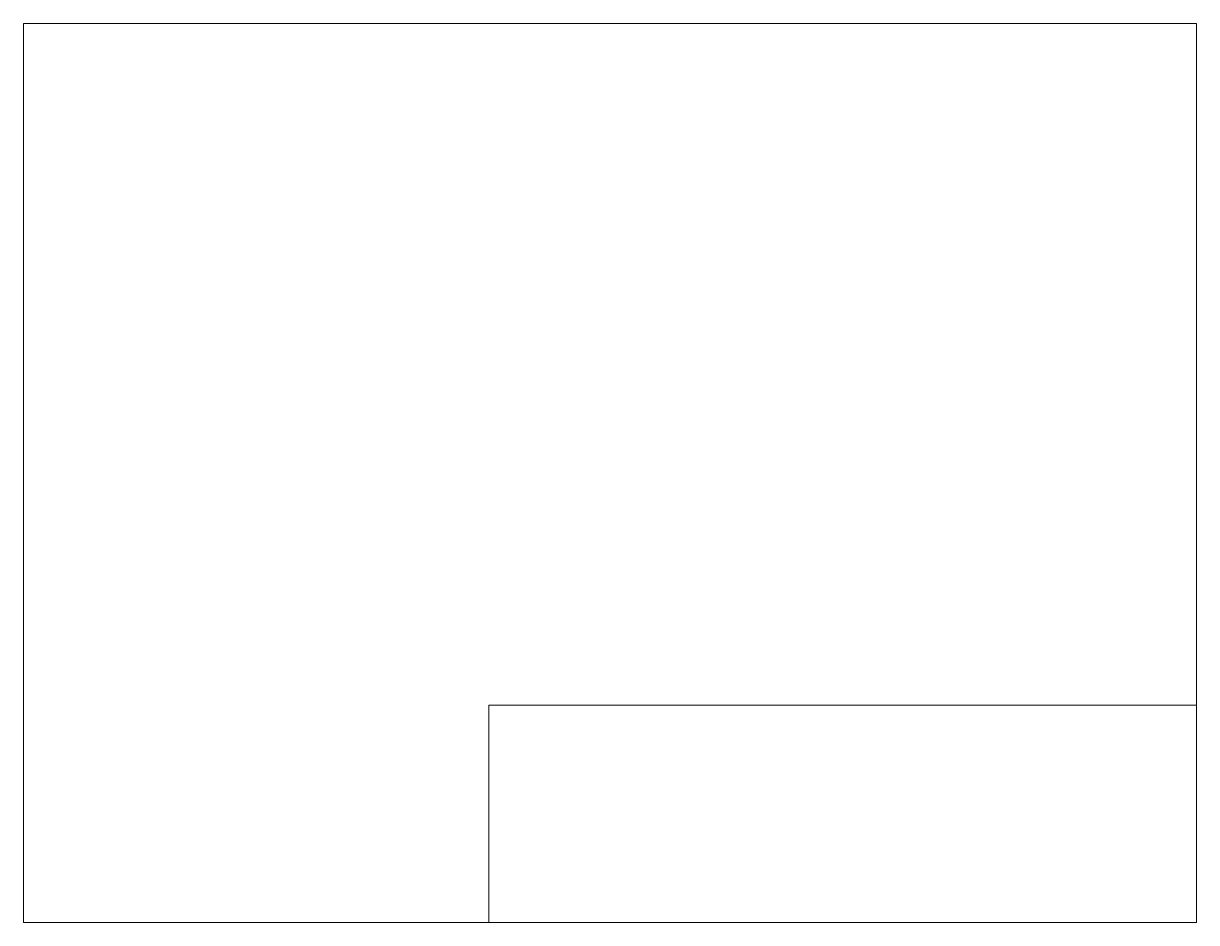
# Paper-space layout 'Layout1' of a CAD drawing. Header units: millimetres. Extents: x 0 to 265, y 0 to 203.
import ezdxf

# ---------------------------------------------------------------- set-up
doc = ezdxf.new("R2010")
doc.units = ezdxf.units.MM
doc.layers.add('标注', color=251, linetype='Continuous', lineweight=9)

psp = doc.layouts.get("Layout1")

# ---------------------------------------------------------------- linework, layer by layer
at = {"layer": '标注'}
psp.add_lwpolyline([(105.47, 48.96), (265.28, 48.96), (265.28, -0.12), (105.47, -0.12)], close=True, dxfattribs=at)

# ---------------------------------------------------------------- viewports
psp.add_viewport(center=(132.85, 101.43), size=(264.86, 203.1159), view_center_point=(27315.89, 666.53), view_height=424.8029, dxfattribs=at)

doc.saveas('drawing.dxf')
